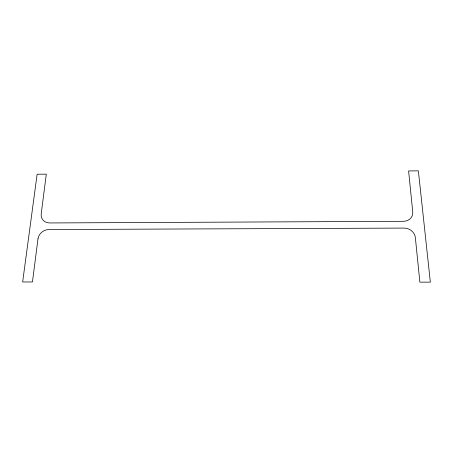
<?xml version="1.0" encoding="UTF-8"?>
<svg xmlns="http://www.w3.org/2000/svg" width="453" height="453" viewBox="0 0 453 453"><rect width="100%" height="100%" fill="white"/><g stroke="black" fill="none" stroke-linecap="round" stroke-linejoin="round"><path stroke-width="0.68" d="M37.995 238.844L32.446 281.976L22.65 281.97L37.135 174.235L46.314 174.15L41.2 213.907A9.977 8.692 -30.9 0 0 49.666 222.955L403.447 221.307A10.357 9.156 20.4 0 0 412.745 211.885L408.595 170.94L418.374 170.855L430.35 282.145L419.869 282.145L415.356 237.604A10.561 9.417 23.7 0 0 404.093 228.086L48.862 229.535A10.17 8.924 -33.8 0 0 37.995 238.844"/></g></svg>
